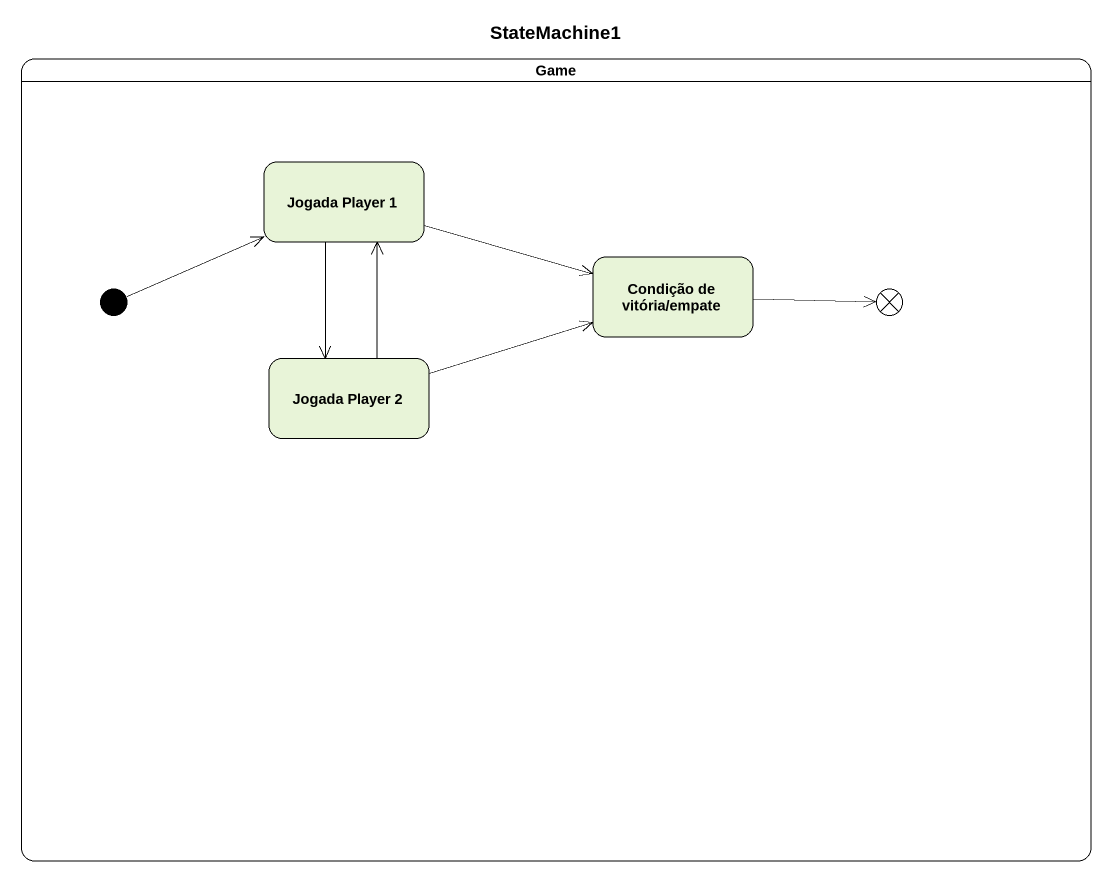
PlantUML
@startuml
title StateMachine1
hide empty description
state Game {
  state "Jogada Player 1" as Jogada_Player_1
  state "Condição de vitória/empate" as Condição_de_vitória_empate
  state exit1 <<exitPoint>>
  state "Jogada Player 2" as Jogada_Player_2
  [*] -right-> Jogada_Player_1
}
Jogada_Player_1 -right-> Condição_de_vitória_empate
Jogada_Player_1 --> Jogada_Player_2
Condição_de_vitória_empate -right-> exit1
Jogada_Player_2 -up-> Jogada_Player_1
Jogada_Player_2 -right-> Condição_de_vitória_empate
@enduml
